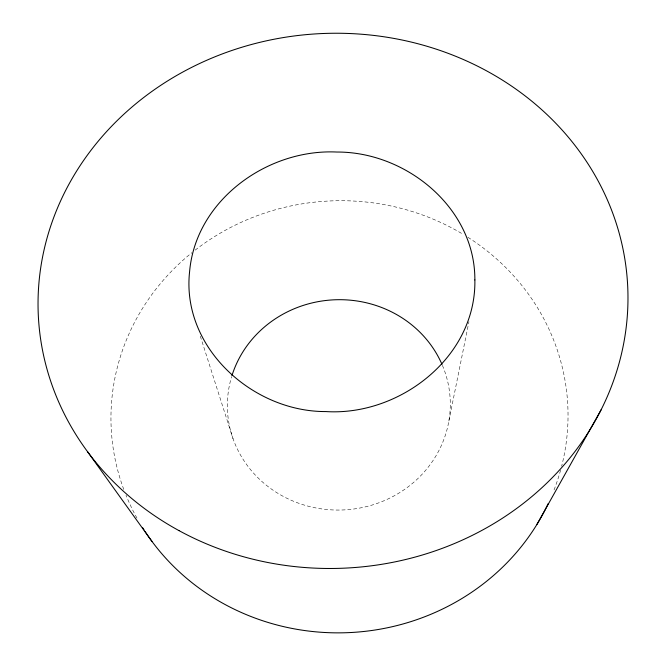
<?xml version="1.0" encoding="UTF-8"?>
<svg xmlns="http://www.w3.org/2000/svg" width="666" height="666" viewBox="0 0 666 666"><rect width="100%" height="100%" fill="white"/><g stroke="black" fill="none" stroke-linecap="round" stroke-linejoin="round"><path stroke-width="0.5" stroke-dasharray="3.33 2.5" d="M448.867 421.02L468.939 321.695M200.308 336.188L233.025 438.669M442.407 365.359A111.497 105.17 -3.2 0 1 344.43 509.89A111.497 105.17 -3.2 0 1 231.626 376.673M467.882 237.271A228.58 216.034 -3.2 0 1 561.638 466.217M560.581 470.188A228.58 216.034 -3.2 0 1 553.338 491.741M136.955 518.098A228.58 216.034 -3.2 0 1 126.007 495.179M123.776 489.435A228.58 216.034 -3.2 0 1 191.866 252.714M195.13 250.141A228.58 216.034 -3.2 0 1 463.469 234.532"/><path stroke-width="1" d="M536.871 524.525L601.107 409.798M87.621 451.798L151.956 541.4M231.926 375.691A111.497 105.17 -3.2 0 1 333.216 299.858A111.497 105.17 -3.2 0 1 441.999 364.41M548.218 503.546A228.58 216.034 -3.2 0 1 354.853 632.275A228.58 216.034 -3.2 0 1 145.13 531.61M144.047 529.953A228.58 216.034 -3.2 0 1 142.466 527.447M474.866 279.945C476.298 357.018 399.65 416.217 325.89 411.571C252.872 411.879 181.335 347.727 189.569 271.919C195.588 200.183 267.482 148.676 336.846 152.039C406.127 151.698 475.199 207.9 474.866 279.945M179.004 530.627A295.055 267.532 -3.2 0 0 627.88 304.82A295.055 267.532 -3.2 0 0 192.141 67.141A295.055 267.532 -3.2 0 0 179.004 530.627"/></g></svg>
